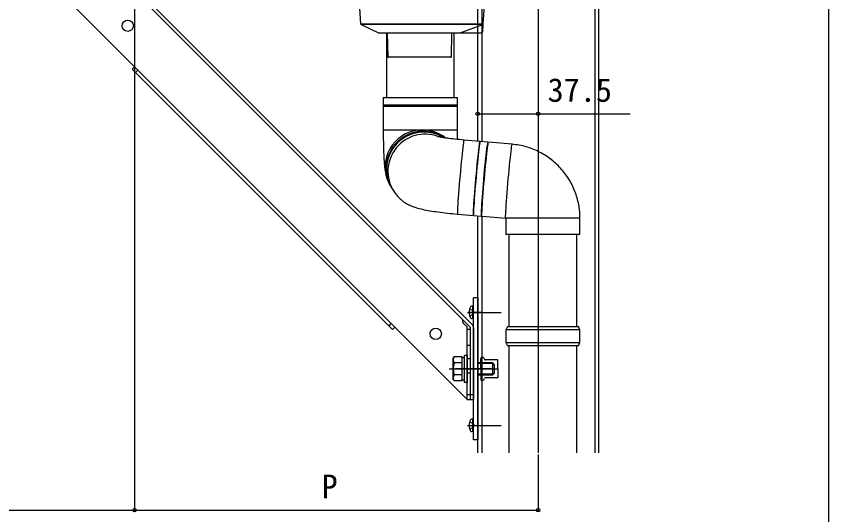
# Model space of a CAD drawing. Units: millimetres, scale not verified. Extents: x -875 to 875, y -1304 to 1297.
# Drawn here: x 372 to 875, y -68 to 241 of the extents above; entities that cross this region are included whole.
import ezdxf
from ezdxf.enums import TextEntityAlignment as Align

# ---------------------------------------------------------------- set-up
doc = ezdxf.new("R2010")
doc.units = ezdxf.units.MM
doc.header["$LTSCALE"] = 8
for name, color, linetype in [('0-4_YKK_12', 2, 'Continuous'), ('0-5_YKK_13', 4, 'Continuous'), ('0-7_YKK_D', 6, 'Continuous'), ('0-8_YKK_ZWAK', 7, 'Continuous')]:
    doc.layers.add(name, color=color, linetype=linetype)
doc.styles.add('ＭＳ ゴシック', font='')
doc.styles.get('ＭＳ ゴシック').set_extended_font_data('MS Gothic')

msp = doc.modelspace()

# ---------------------------------------------------------------- linework, layer by layer
at = {"layer": '0-4_YKK_12'}
for p, q in [((695, 852.797), (695, -29.2)), ((660, 269), (660, 163.551)), ((730, 265.724), (730, -29.2)), ((657.5, -29.2), (657.5, 117.594)), ((660, 117.375), (660, -29.2))]:
    msp.add_line(p, q, dxfattribs=at)
for points in [[(732.5, -29.2), (732.5, 840.8), (657.5, 840.8)], [(657.5, 163.77), (657.5, 230.8), (657.5, 298.294)]]:
    msp.add_lwpolyline(points, dxfattribs=at)
at = {"layer": '0-5_YKK_13'}
for p, q in [((579.5, 325.8), (584.964, 236.468)), ((654.268, 50.03), (446.23, 258.068)), ((400, 254.8), (651, 3.8)), ((652.854, 48.615), (444.815, 256.654)), ((661.5, 247.8), (660.798, 236.324)), ((584.964, 236.468), (660.807, 236.468)), ((609.5, 236.045), (585.252, 236.045)), ((585.252, 236.045), (596.5, 230.8)), ((660.692, 236.045), (609.5, 236.045)), ((660.798, 236.324), (660.489, 231.269)), ((660.692, 236.045), (660.704, 236.061)), ((609.5, 230.8), (596.5, 230.8)), ((601, 230.8), (601, 190.8)), ((601.5, 230.8), (601.753, 216.291)), ((641.247, 216.291), (641.5, 230.8)), ((643, 190.8), (643, 230.8)), ((659.99, 230.8), (646.5, 230.8)), ((640.747, 215.8), (602.253, 215.8)), ((444.89, 209.91), (443.476, 208.496)), ((604.696, 47.276), (443.476, 208.496)), ((447.011, 207.789), (445.597, 206.375)), ((599, 190.8), (599, 186.05)), ((599, 190.8), (645, 190.8)), ((645, 186.05), (645, 190.8)), ((645, 186.05), (599, 186.05)), ((599, 185.55), (599, 170.8)), ((599, 185.55), (645, 185.55)), ((645, 170.8), (645, 185.55)), ((599, 170.8), (623.29, 170.8)), ((623.29, 170.8), (645, 170.8)), ((658.983, 163.64), (649.024, 164.512)), ((663.714, 163.226), (658.983, 163.64)), ((678.901, 161.897), (664.212, 163.182)), ((603.812, 135.478), (604.371, 134.606)), ((604.371, 134.606), (604.636, 134.192)), ((604.664, 134.149), (605.488, 132.863)), ((645.014, 118.687), (654.973, 117.815)), ((654.973, 117.815), (659.703, 117.401)), ((660.201, 117.358), (674.891, 116.072)), ((674.885, 116.072), (674.885, 106.072)), ((720.885, 116.072), (674.885, 116.072)), ((720.885, 106.072), (720.885, 116.072)), ((720.885, 106.072), (674.885, 106.072)), ((676.885, 106.072), (676.885, 49.045)), ((718.885, 49.045), (718.885, 106.072)), ((657.5, 66.8), (655, 66.8)), ((655, -21.2), (655, 66.8)), ((654.5, 61.8), (653.698, 61.659)), ((654.5, 53.8), (654.5, 61.8)), ((654.5, 61.8), (655, 61.712)), ((655, 53.888), (655, 61.712)), ((651.1, 57.8), (672, 57.8)), ((660, 57.8), (652.5, 57.8)), ((602.575, 49.397), (603.989, 50.811)), ((651, 48.79), (648.612, 51.178)), ((654.5, 53.8), (653.698, 53.941)), ((654.5, 53.8), (655, 53.888)), ((606.11, 48.69), (604.696, 47.276)), ((651, 3.8), (651, 48.79)), ((651, 47.3), (653, 47.3)), ((653, 3.8), (653, 48.262)), ((655, 48.262), (655, 3.8)), ((675.885, 49.045), (674.885, 47.045)), ((720.885, 47.045), (674.885, 47.045)), ((675.885, 49.045), (719.885, 49.045)), ((720.885, 47.045), (719.885, 49.045)), ((720.885, 39.045), (720.885, 47.045)), ((653, 37.337), (651, 37.337)), ((674.885, 39.045), (675.885, 37.045)), ((719.885, 37.045), (675.885, 37.045)), ((676.885, 37.045), (676.885, -29.2)), ((718.885, -29.2), (718.885, 37.045)), ((719.885, 37.045), (720.885, 39.045)), ((642.3, 29.3), (642.881, 30.306)), ((647.8, 30.306), (642.881, 30.306)), ((647.8, 15.294), (647.8, 30.306)), ((642.3, 16.3), (642.3, 29.3)), ((647.8, 26.553), (642.881, 26.553)), ((647.8, 29.85), (649.4, 29.85)), ((647.8, 18.8), (647.8, 26.8)), ((651, 29.127), (653, 29.127)), ((657.5, 26.8), (666.6, 26.8)), ((667.248, 26.152), (657.5, 26.152)), ((659.5, 22.8), (659.5, 29.2)), ((660.567, 29.95), (660.25, 29.95)), ((661.217, 29.575), (661.736, 28.675)), ((670, 28.3), (662.386, 28.3)), ((666.6, 26.8), (666.6, 18.8)), ((667.8, 25.6), (666.6, 26.8)), ((667.8, 25.6), (667.8, 20)), ((670, 22.8), (670, 28.3)), ((639.8, 22.8), (670.3, 22.8)), ((666.067, 22.8), (643.77, 22.8)), ((653, 20.165), (651, 20.165)), ((659.5, 22.8), (659.5, 16.4)), ((670, 22.8), (670, 17.3)), ((642.3, 16.3), (642.881, 15.294)), ((647.8, 19.047), (642.881, 19.047)), ((647.8, 15.294), (642.881, 15.294)), ((649.4, 15.75), (647.8, 15.75)), ((667.248, 19.448), (657.5, 19.448)), ((666.6, 18.8), (657.5, 18.8)), ((660.567, 15.65), (660.25, 15.65)), ((661.217, 16.025), (661.736, 16.925)), ((670, 17.3), (662.386, 17.3)), ((667.8, 20), (666.6, 18.8)), ((651, 3.8), (655, 3.8)), ((654.5, -8.2), (653.698, -8.341)), ((654.5, -16.2), (654.5, -8.2)), ((654.5, -8.2), (655, -8.288)), ((655, -16.112), (655, -8.288)), ((651.1, -12.2), (672, -12.2)), ((654.5, -16.2), (653.698, -16.059)), ((654.5, -16.2), (655, -16.112))]:
    msp.add_line(p, q, dxfattribs=at)
for points in [[(660.47, 235.885), (646.5, 230.8), (609.5, 230.8)], [(599, 170.8), (599.008, 168.102), (599.034, 165.433), (599.075, 162.824), (599.102, 161.549), (599.133, 160.3), (599.168, 159.078), (599.207, 157.887), (599.25, 156.728), (599.297, 155.605), (599.347, 154.517), (599.402, 153.468), (599.46, 152.456), (599.523, 151.482), (599.591, 150.543), (599.663, 149.637), (599.743, 148.759), (599.83, 147.903), (600.04, 146.204), (600.173, 145.331), (600.335, 144.415), (600.43, 143.935), (600.538, 143.438), (600.659, 142.922), (600.794, 142.39), (600.946, 141.841), (601.116, 141.279), (601.509, 140.124), (601.975, 138.948), (602.515, 137.772), (602.815, 137.191), (603.136, 136.616), (603.812, 135.478)], [(623.29, 170.8), (620.41, 170.619), (618.023, 170.19)], [(649.025, 164.514), (647.603, 164.639), (646.192, 164.775), (644.8, 164.917), (643.436, 165.064), (642.106, 165.215), (640.819, 165.371), (639.584, 165.528), (638.989, 165.607), (638.41, 165.686), (637.849, 165.765), (637.306, 165.844), (636.784, 165.922), (636.283, 165.999), (635.806, 166.075), (635.355, 166.149), (634.93, 166.222), (634.533, 166.292), (634.168, 166.359), (633.838, 166.422), (633.547, 166.48), (633.299, 166.531), (633.091, 166.576), (632.926, 166.614), (632.868, 166.628), (632.832, 166.637), (632.825, 166.638), (632.836, 166.635)], [(645.048, 164.894), (645.02, 166.821), (645.005, 168.802), (645.001, 170.8)], [(649.025, 164.511), (649.013, 164.508), (648.923, 164.277), (648.804, 163.689), (648.656, 162.752), (648.482, 161.482), (648.285, 159.898), (648.068, 158.026), (647.835, 155.894), (647.589, 153.537), (647.334, 150.992), (647.074, 148.299), (646.813, 145.5), (646.555, 142.639), (646.305, 139.762), (646.065, 136.914), (645.841, 134.14), (645.636, 131.484), (645.452, 128.987), (645.293, 126.689), (645.161, 124.626), (645.059, 122.831), (644.987, 121.332), (644.948, 120.152), (644.941, 119.311), (644.967, 118.821), (645.014, 118.687)], [(654.973, 117.815), (654.943, 117.86), (654.905, 118.221), (654.9, 118.937), (654.928, 119.996), (654.988, 121.382), (655.08, 123.073), (655.201, 125.043), (655.351, 127.26), (655.526, 129.689), (655.724, 132.293), (655.942, 135.029), (656.176, 137.856), (656.422, 140.728), (656.678, 143.599), (656.938, 146.426), (657.199, 149.162), (657.457, 151.766), (657.707, 154.195), (657.945, 156.412), (658.168, 158.382), (658.372, 160.073), (658.555, 161.459), (658.712, 162.519), (658.842, 163.234), (658.943, 163.595), (658.983, 163.64), (658.972, 163.637), (658.882, 163.406), (658.763, 162.818), (658.615, 161.881), (658.441, 160.611), (658.244, 159.027), (658.027, 157.154), (657.794, 155.023), (657.548, 152.666), (657.293, 150.121), (657.033, 147.427), (656.772, 144.628), (656.514, 141.768)], [(660.201, 117.358), (660.172, 117.403), (660.134, 117.763), (660.129, 118.479), (660.157, 119.538), (660.217, 120.924), (660.308, 122.616), (660.43, 124.585), (660.579, 126.802), (660.754, 129.232), (660.952, 131.835), (661.17, 134.572), (661.404, 137.398), (661.651, 140.27), (661.907, 143.142), (662.167, 145.968), (662.428, 148.705), (662.685, 151.308), (662.935, 153.738), (663.173, 155.955), (663.397, 157.924), (663.601, 159.616), (663.783, 161.002), (663.941, 162.061), (664.071, 162.777), (664.172, 163.137), (664.217, 163.181)], [(674.892, 116.072), (674.838, 116.253), (674.817, 116.792), (674.828, 117.681), (674.872, 118.906), (674.948, 120.448), (675.055, 122.282), (675.191, 124.379), (675.353, 126.707), (675.54, 129.229), (675.748, 131.904), (675.975, 134.691), (676.216, 137.546), (676.467, 140.423), (676.726, 143.278), (676.987, 146.065), (677.247, 148.74), (677.501, 151.262), (677.745, 153.589), (677.977, 155.687), (678.191, 157.521), (678.385, 159.063), (678.555, 160.288), (678.699, 161.177), (678.815, 161.716), (678.9, 161.897), (678.901, 161.897)], [(702.492, 152.869), (701.632, 153.499), (700.758, 154.109), (699.869, 154.698), (698.967, 155.267), (698.052, 155.814), (697.125, 156.34), (696.186, 156.845), (695.235, 157.328), (694.274, 157.788), (693.302, 158.226), (692.32, 158.642), (691.329, 159.034), (690.328, 159.404), (689.32, 159.75), (688.304, 160.073), (687.281, 160.372), (686.251, 160.647), (685.214, 160.898), (684.173, 161.125), (683.126, 161.329), (682.075, 161.508), (681.02, 161.663), (679.962, 161.792), (678.901, 161.897)], [(720.885, 116.072), (720.832, 118.203), (720.776, 119.268), (720.692, 120.33), (720.579, 121.391), (720.442, 122.449), (720.281, 123.503), (720.096, 124.553), (719.888, 125.598), (719.656, 126.639), (719.399, 127.674), (719.118, 128.702), (718.813, 129.724), (718.485, 130.739), (718.133, 131.745), (717.759, 132.743), (717.361, 133.733), (716.94, 134.712), (716.497, 135.682), (716.031, 136.641), (715.543, 137.589), (715.034, 138.526), (714.503, 139.45), (713.95, 140.362), (713.377, 141.261), (712.783, 142.146), (712.168, 143.018), (711.534, 143.875), (710.88, 144.717), (710.206, 145.543), (709.514, 146.354), (708.803, 147.148), (708.073, 147.926), (707.326, 148.687), (706.562, 149.43), (705.78, 150.155), (704.982, 150.862), (704.168, 151.55), (703.338, 152.219), (702.492, 152.869)], [(656.514, 141.768), (656.264, 138.891), (656.024, 136.043), (655.8, 133.269), (655.595, 130.612), (655.411, 128.115), (655.252, 125.817), (655.12, 123.754), (655.018, 121.959), (654.946, 120.46), (654.907, 119.28), (654.9, 118.439), (654.926, 117.949), (654.973, 117.815)], [(661.153, 140.314), (660.906, 137.442), (660.672, 134.615), (660.454, 131.879), (660.256, 129.275), (660.081, 126.846), (659.932, 124.629), (659.81, 122.659), (659.719, 120.968), (659.659, 119.582), (659.631, 118.523), (659.636, 117.807), (659.674, 117.446), (659.703, 117.401)], [(605.488, 132.863), (606.376, 131.592), (606.84, 130.973), (607.325, 130.372), (607.833, 129.791), (608.361, 129.23), (608.905, 128.686), (609.464, 128.162), (610.037, 127.657), (610.623, 127.173), (611.222, 126.71), (611.832, 126.27), (612.449, 125.851), (613.073, 125.456), (613.701, 125.083), (614.33, 124.735), (614.958, 124.409), (615.581, 124.108), (616.196, 123.829), (616.802, 123.572), (617.396, 123.336), (617.977, 123.12), (618.546, 122.921), (619.102, 122.737), (620.184, 122.409), (621.241, 122.121), (622.29, 121.86), (623.348, 121.62), (624.427, 121.393), (625.537, 121.176), (626.685, 120.966), (627.874, 120.762), (629.107, 120.562), (630.383, 120.367), (631.702, 120.176), (633.063, 119.99), (634.463, 119.807), (635.898, 119.63), (637.364, 119.457), (638.858, 119.29)], [(638.858, 119.29), (640.375, 119.129), (641.91, 118.974), (645.014, 118.687)], [(657.5, 66.8), (657.5, -21.2), (655, -21.2)], [(652.505, 60.058), (654.737, 58.945), (655.346, 57.8)], [(652.505, 55.542), (654.737, 56.655), (655.346, 57.8)], [(674.885, 47.045), (674.885, 39.045), (720.885, 39.045)], [(655, 6.8), (653, 6.8), (651, 6.8)], [(652.505, -9.942), (654.737, -11.055), (655.346, -12.2)], [(652.505, -14.458), (654.737, -13.345), (655.346, -12.2)]]:
    msp.add_lwpolyline(points, dxfattribs=at)
msp.add_lwpolyline([(651, 31.3), (651, 14.3), (649.4, 14.3), (649.4, 31.3)], close=True, dxfattribs=at)
for centre in [(440.713, 235.3), (631.5, 44.513)]:
    msp.add_circle(centre, 3.5, dxfattribs=at)
for centre, radius, start, end in [((585.463, 236.498), 0.5, 183.5, 245), ((660.299, 236.355), 0.5, 290, 321.78826), ((660.299, 236.355), 0.5, 324.12004, 356.5), ((659.99, 231.3), 0.5, 270, 356.5), ((602.253, 216.3), 0.5, 181, 270), ((640.747, 216.3), 0.5, 270, 359), ((599, 185.8), 0.25, 270, 90), ((645, 185.8), 0.25, 90, 270), ((623.205, 147.803), 22.979, 103.03339, 212.43814), ((623.786, 146.931), 22.997, 89.84637, 212.4071), ((623.797, 146.928), 23.004, 85.28203, 212.38744), ((624.075, 146.512), 23.014, 58.43507, 212.36438), ((624.09, 146.471), 23.004, 85.28203, 212.38744), ((624.927, 145.183), 23.014, 69.76112, 212.60588), ((623.304, 147.908), 22.892, 51.95764, 90.03696), ((623.859, 147.02), 22.909, 55.69549, 90.02638), ((623.868, 147.042), 22.885, 55.86812, 85.43582), ((624.157, 146.57), 22.9, 58.42084, 85.42808), ((901.047, 125.142), 240.373, 170.88391, 176.38131), ((658.6, 57.8), 6.5, 147.94412, 212.05588), ((653.854, 60.772), 0.9, 100, 147.94412), ((650.026, 52.592), 2, 158.96948, 225), ((653.854, 54.828), 0.9, 212.05588, 260), ((652.5, 48.262), 0.5, 0, 45), ((652.5, 48.262), 2.5, 0, 45), ((645.623, 28.429), 3.323, 145.61575, 214.38425), ((654.719, 22.8), 12.419, 162.41205, 197.58795), ((660.25, 29.2), 0.75, 90, 180), ((660.567, 29.2), 0.75, 30, 90), ((662.386, 29.05), 0.75, 210, 270), ((645.623, 17.171), 3.323, 145.61575, 214.38425), ((660.25, 16.4), 0.75, 180, 270), ((660.567, 16.4), 0.75, 270, 330), ((662.386, 16.55), 0.75, 90, 150), ((658.6, -12.2), 6.5, 147.94412, 212.05588), ((653.854, -9.228), 0.9, 100, 147.94412), ((653.854, -15.172), 0.9, 212.05588, 260)]:
    msp.add_arc(centre, radius, start, end, dxfattribs=at)
at = {"layer": '0-7_YKK_D'}
for p, q in [((445, 253.8), (445, -65.707)), ((695, -30.2), (695, -65.707)), ((445, -39.2), (445, -65.707)), ((195, -64.707), (445, -64.707)), ((445, -64.707), (695, -64.707))]:
    msp.add_line(p, q, dxfattribs=at)
msp.add_lwpolyline([(657.5, 180.8), (695, 180.8), (751.891, 180.8)], dxfattribs=at)
for centre in [(657.5, 180.8), (695, 180.8), (445, -64.707), (445, -64.707), (695, -64.707)]:
    msp.add_circle(centre, 1.075, dxfattribs=at)
at = {"layer": '0-8_YKK_ZWAK'}
msp.add_lwpolyline([(-875, -1304.2), (875, -1304.2), (875, 1245.8)], dxfattribs=at)

# ---------------------------------------------------------------- texts
at = {"layer": '0-7_YKK_D', "style": 'ＭＳ ゴシック'}
for s, p in [('37.5', (700.823, 183.8)), ('P', (560.795, -61.707))]:
    msp.add_text(s, height=14.66, dxfattribs=at).set_placement(p, align=Align.BOTTOM_LEFT)

doc.saveas('drawing.dxf')
